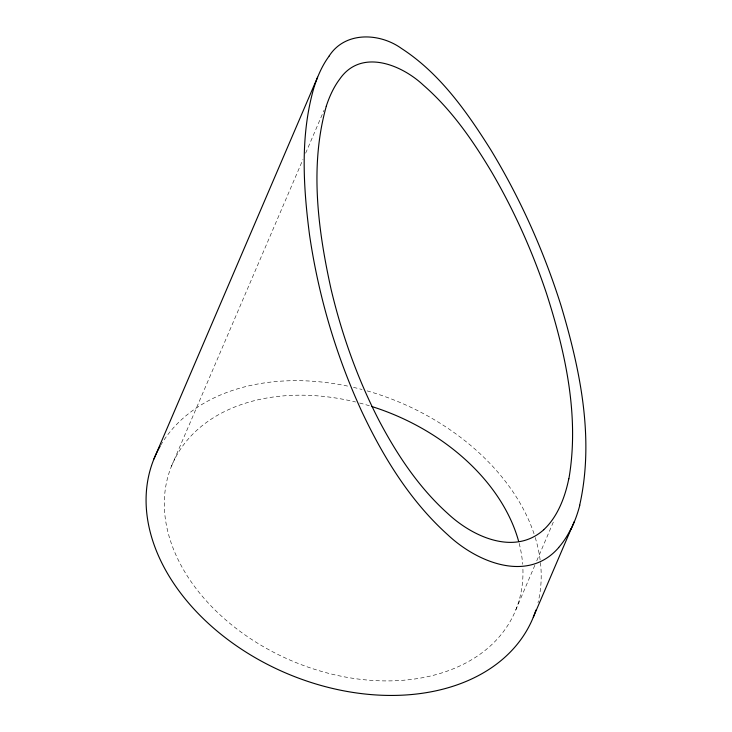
<?xml version="1.0" encoding="UTF-8"?>
<svg xmlns="http://www.w3.org/2000/svg" width="732" height="732" viewBox="0 0 732 732"><rect width="100%" height="100%" fill="white"/><g stroke="black" fill="none" stroke-linecap="round" stroke-linejoin="round"><path stroke-width="0.55" stroke-dasharray="3.66 2.75" d="M515.795 609.902L534.964 565.031M536.748 560.849L554.142 520.15M171.48 466.202L302.947 159.494M305.647 153.189L324.111 110.12M522.923 569.258A186.559 133.288 23.2 0 1 342.393 676.469A186.559 133.288 23.2 0 1 164.435 498.565A186.559 133.288 23.2 0 1 355.615 401.996M359.659 403.021A186.559 133.288 23.2 0 1 369.779 405.885M519.189 543.428A186.559 133.288 23.2 0 1 522.657 564.271M160.711 445.266A205.527 146.839 23.2 0 1 349.045 386.386M353.492 387.374A205.527 146.839 23.2 0 1 362.065 389.497M367.089 390.87A205.527 146.839 23.2 0 1 534.214 534.323M535.229 537.535A205.527 146.839 23.2 0 1 537.993 602.765"/><path stroke-width="1.1" d="M568.865 478.884C579.607 416.435 565.552 352.815 546.475 293.358C532.42 251.433 514.267 210.843 491.996 172.633C473.046 140.764 451.58 109.69 423.425 85.214C401.228 64.352 360.849 48.266 339.593 79.294A120.332 56.84 84.7 0 0 326.252 106.241M579.717 505.053C594.585 438.56 580.183 369.706 561.041 305.628C543.867 251.204 520.415 198.701 490.824 149.886C466.851 111.776 439.905 73.365 401.529 48.495C379.789 32.775 345.165 31.11 329.199 55.943M314.504 85.717C300.065 134.002 303.112 185.48 309.526 234.835C318.429 295.755 336.006 355.423 361.718 411.366C383.147 456.914 410.13 500.981 447.856 534.872C476.523 561.892 527.562 583.614 558.745 547.527M326.271 106.277C309.508 166.146 317.953 229.784 331.148 289.561C341.954 334.927 357.71 379.213 379.121 420.68C397.083 454.746 418.814 487.503 447.618 513.407C472.286 536.611 514.431 556.082 543.748 529.748M153.976 458.9L317.578 77.208M533.299 617.204L574.336 521.449M535.906 610.076A205.527 146.839 23.2 0 1 284.117 672.296A205.527 146.839 23.2 0 1 160.162 446.209M371.801 406.516A186.559 133.288 23.2 0 1 518.668 541.46M314.54 85.79A131.678 61.735 85 0 1 329.217 56.007M570.887 528.879A152.21 82.204 77.5 0 1 558.708 547.435M579.826 505.181A152.21 82.341 77.3 0 1 571.042 529.117M568.782 478.792A137.634 73.795 77.9 0 1 543.73 529.703"/></g></svg>
